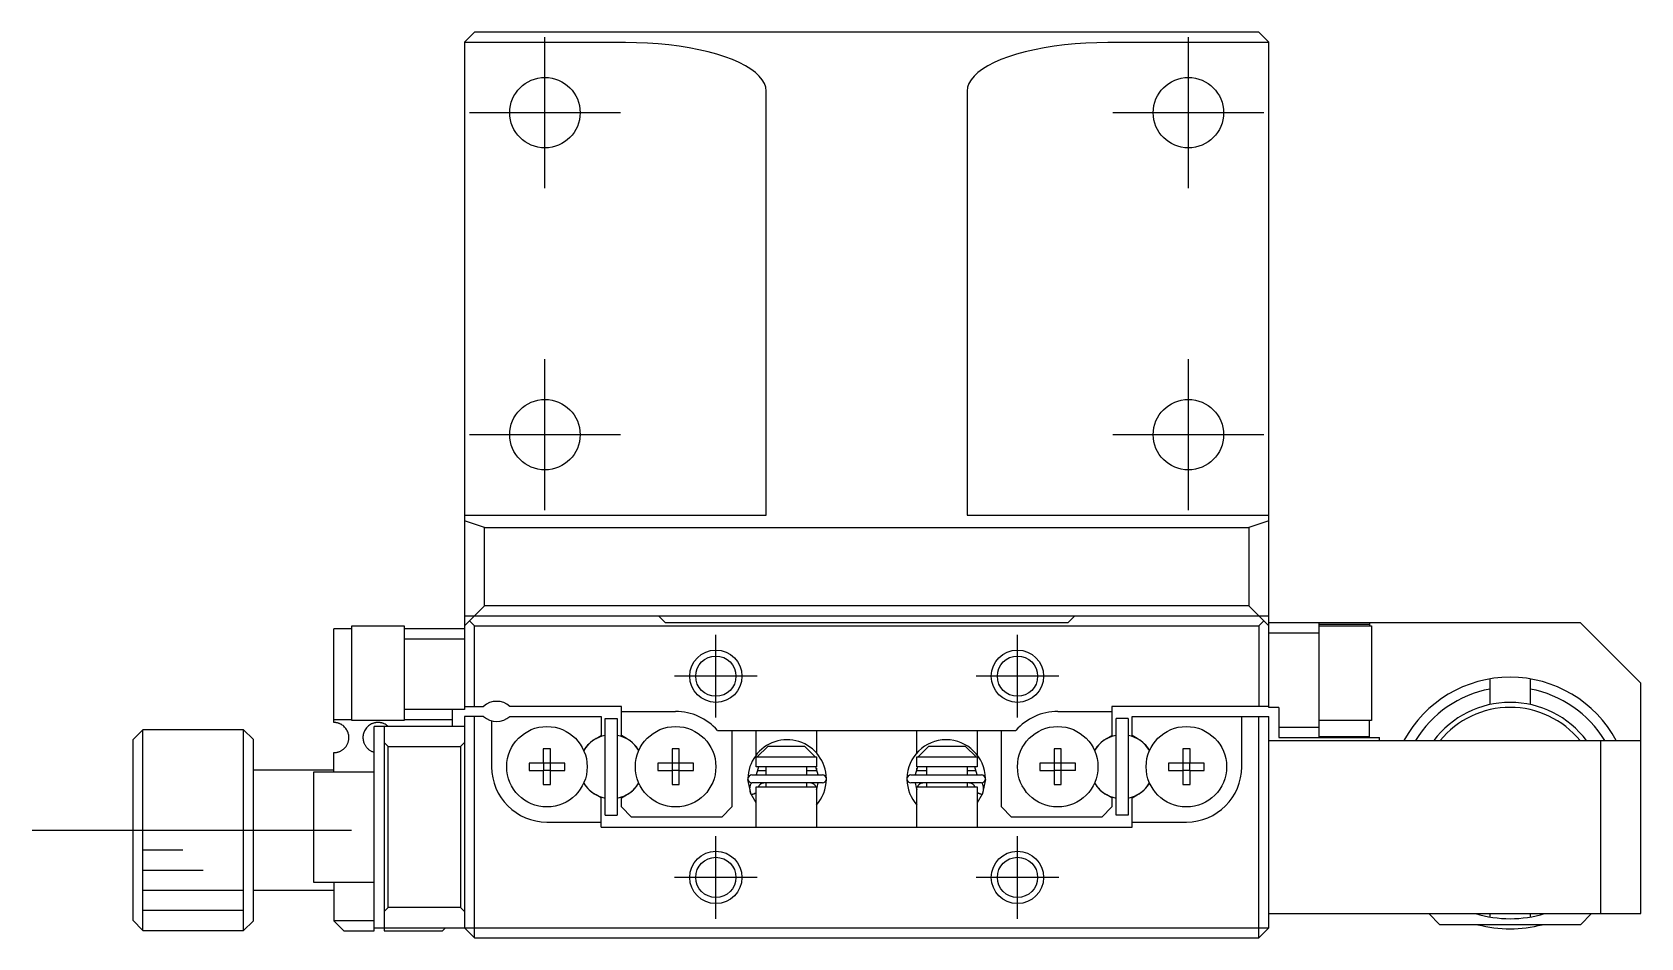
# Model space of a CAD drawing. Extents: x 0 to 313, y -8 to 225.
# Drawn here: x 64 to 144, y 180 to 225 of the extents above; entities that cross this region are included whole.
import ezdxf

# ---------------------------------------------------------------- set-up
doc = ezdxf.new("R2010")
doc.units = 0
doc.header["$LTSCALE"] = 0.5
doc.linetypes.add('CENTER', pattern=[50.8, 31.75, -6.35, 6.35, -6.35])
for name, color, linetype in [('MSM_CENTER', 1, 'CENTER'), ('MSM_CONTINUOUS', 7, 'CONTINUOUS'), ('MSM_NARROW', 5, 'CONTINUOUS')]:
    doc.layers.add(name, color=color, linetype=linetype)

msp = doc.modelspace()

# ---------------------------------------------------------------- linework, layer by layer
at = {"layer": 'MSM_CENTER'}
for p, q in [((89.5, 217.25), (89.5, 224.75)), ((121.5, 217.25), (121.5, 224.75)), ((93.25, 221), (85.75, 221)), ((125.25, 221), (117.75, 221)), ((89.5, 201.25), (89.5, 208.75)), ((121.5, 201.25), (121.5, 208.75)), ((93.25, 205), (85.75, 205)), ((125.25, 205), (117.75, 205)), ((98, 190.942), (98, 195.058)), ((113, 190.942), (113, 195.058)), ((100.058, 193), (95.942, 193)), ((115.058, 193), (110.942, 193)), ((64, 185.35), (80, 185.35)), ((98, 180.942), (98, 185.058)), ((113, 180.942), (113, 185.058)), ((100.058, 183), (95.942, 183)), ((115.058, 183), (110.942, 183))]:
    msp.add_line(p, q, dxfattribs=at)
at = {"layer": 'MSM_CONTINUOUS'}
for p, q in [((85.5, 224.5), (86, 225)), ((125, 225), (86, 225)), ((125, 225), (125.5, 224.5)), ((85.5, 224.5), (85.5, 191.35)), ((93.5, 224.484), (85.5, 224.484)), ((94.049, 224.476), (93.5, 224.484)), ((94.595, 224.454), (94.049, 224.476)), ((95.134, 224.417), (94.595, 224.454)), ((95.663, 224.366), (95.134, 224.417)), ((96.179, 224.3), (95.663, 224.366)), ((96.678, 224.221), (96.179, 224.3)), ((97.157, 224.128), (96.678, 224.221)), ((97.614, 224.023), (97.157, 224.128)), ((98.046, 223.906), (97.614, 224.023)), ((113.386, 224.023), (112.954, 223.906)), ((113.843, 224.128), (113.386, 224.023)), ((114.322, 224.221), (113.843, 224.128)), ((114.821, 224.3), (114.322, 224.221)), ((115.337, 224.366), (114.821, 224.3)), ((115.866, 224.417), (115.337, 224.366)), ((116.405, 224.454), (115.866, 224.417)), ((116.951, 224.476), (116.405, 224.454)), ((117.5, 224.484), (116.951, 224.476)), ((125.5, 224.484), (117.5, 224.484)), ((125.5, 191.45), (125.5, 224.5)), ((98.45, 223.778), (98.046, 223.906)), ((98.823, 223.639), (98.45, 223.778)), ((99.163, 223.49), (98.823, 223.639)), ((99.468, 223.333), (99.163, 223.49)), ((99.737, 223.167), (99.468, 223.333)), ((111.532, 223.333), (111.263, 223.167)), ((111.837, 223.49), (111.532, 223.333)), ((112.177, 223.639), (111.837, 223.49)), ((112.55, 223.778), (112.177, 223.639)), ((112.954, 223.906), (112.55, 223.778)), ((99.967, 222.996), (99.737, 223.167)), ((100.157, 222.818), (99.967, 222.996)), ((100.307, 222.636), (100.157, 222.818)), ((100.414, 222.45), (100.307, 222.636)), ((100.478, 222.262), (100.414, 222.45)), ((110.586, 222.45), (110.522, 222.262)), ((110.693, 222.636), (110.586, 222.45)), ((110.843, 222.818), (110.693, 222.636)), ((111.033, 222.996), (110.843, 222.818)), ((111.263, 223.167), (111.033, 222.996)), ((100.5, 222.073), (100.478, 222.262)), ((100.5, 201), (100.5, 222.073)), ((110.522, 222.262), (110.5, 222.073)), ((110.5, 222.073), (110.5, 201)), ((85.5, 201), (100.5, 201)), ((110.5, 201), (125.5, 201)), ((86.5, 200.381), (85.5, 200.725)), ((86.5, 200.381), (124.5, 200.381)), ((86.5, 196.5), (86.5, 200.381)), ((125.5, 200.725), (124.5, 200.381)), ((124.5, 200.381), (124.5, 196.5)), ((86.5, 196.5), (85.5, 195.5)), ((85.5, 196), (125.5, 196)), ((124.5, 196.5), (86.5, 196.5)), ((95.15, 196), (95.5, 195.65)), ((115.5, 195.65), (115.85, 196)), ((125.5, 195.5), (124.5, 196.5)), ((79.9, 195.35), (79, 195.35)), ((79, 190.7), (79, 195.35)), ((79.9, 190.8), (79.9, 195.5)), ((79.9, 195.5), (82.5, 195.5)), ((82.5, 195.5), (82.5, 190.8)), ((85.5, 195.35), (82.5, 195.35)), ((86, 195.5), (85.75, 195.75)), ((86, 195.5), (125, 195.5)), ((86, 191.5), (86, 195.5)), ((115.5, 195.65), (95.5, 195.65)), ((125.25, 195.75), (125, 195.5)), ((125, 195.5), (125, 191.5)), ((141, 195.65), (125.5, 195.65)), ((128, 189.95), (128, 195.65)), ((128, 195.581), (130.5, 195.581)), ((128, 195.5), (130.6, 195.5)), ((130.5, 195.65), (130.5, 195.5)), ((130.6, 195.5), (130.6, 190.8)), ((141, 195.65), (144, 192.65)), ((82.5, 194.85), (85.5, 194.85)), ((125.5, 195.15), (128, 195.15)), ((136.5, 191.594), (136.5, 192.866)), ((138.5, 192.866), (138.5, 191.594)), ((144, 181.2), (144, 192.65)), ((85.5, 191.35), (82.5, 191.35)), ((84.9, 190.5), (84.9, 191.35)), ((85.5, 191.5), (86.439, 191.5)), ((93.3, 191.5), (87.761, 191.5)), ((93.3, 190.051), (93.3, 191.5)), ((93.3, 191.25), (96, 191.25)), ((115, 191.25), (117.7, 191.25)), ((125.5, 191.5), (117.7, 191.5)), ((117.7, 191.5), (117.7, 190.051)), ((126, 191.45), (125.5, 191.45)), ((126, 191.45), (126, 189.95)), ((79, 190.85), (79.9, 190.85)), ((79.01, 190.7), (79, 190.7)), ((79.021, 190.7), (79.01, 190.7)), ((79.031, 190.699), (79.021, 190.7)), ((79.041, 190.699), (79.031, 190.699)), ((79.051, 190.698), (79.041, 190.699)), ((79.061, 190.697), (79.051, 190.698)), ((79.073, 190.696), (79.061, 190.697)), ((79.085, 190.695), (79.073, 190.696)), ((79.096, 190.694), (79.085, 190.695)), ((79.107, 190.692), (79.096, 190.694)), ((79.122, 190.69), (79.107, 190.692)), ((79.136, 190.688), (79.122, 190.69)), ((79.149, 190.685), (79.136, 190.688)), ((79.17, 190.68), (79.149, 190.685)), ((79.191, 190.675), (79.17, 190.68)), ((79.211, 190.67), (79.191, 190.675)), ((79.23, 190.664), (79.211, 190.67)), ((79.254, 190.656), (79.23, 190.664)), ((79.277, 190.647), (79.254, 190.656)), ((79.299, 190.638), (79.277, 190.647)), ((79.331, 190.623), (79.299, 190.638)), ((79.361, 190.608), (79.331, 190.623)), ((79.389, 190.591), (79.361, 190.608)), ((79.416, 190.574), (79.389, 190.591)), ((79.459, 190.543), (79.416, 190.574)), ((79.499, 190.509), (79.459, 190.543)), ((79.536, 190.474), (79.499, 190.509)), ((79.571, 190.436), (79.536, 190.474)), ((79.602, 190.397), (79.571, 190.436)), ((82.5, 190.8), (79.9, 190.8)), ((80.623, 190.429), (80.587, 190.383)), ((80.657, 190.468), (80.623, 190.429)), ((80.694, 190.504), (80.657, 190.468)), ((80.734, 190.538), (80.694, 190.504)), ((80.778, 190.57), (80.734, 190.538)), ((80.824, 190.599), (80.778, 190.57)), ((80.875, 190.626), (80.824, 190.599)), ((80.897, 190.636), (80.875, 190.626)), ((80.92, 190.646), (80.897, 190.636)), ((80.945, 190.655), (80.92, 190.646)), ((80.97, 190.664), (80.945, 190.655)), ((80.997, 190.672), (80.97, 190.664)), ((81.025, 190.679), (80.997, 190.672)), ((85.5, 190.5), (81, 190.5)), ((81, 180.35), (81, 190.5)), ((81.041, 190.683), (81.025, 190.679)), ((81.057, 190.686), (81.041, 190.683)), ((81.074, 190.689), (81.057, 190.686)), ((81.086, 190.691), (81.074, 190.689)), ((81.099, 190.693), (81.086, 190.691)), ((81.111, 190.695), (81.099, 190.693)), ((81.125, 190.696), (81.111, 190.695)), ((81.135, 190.697), (81.125, 190.696)), ((81.145, 190.698), (81.135, 190.697)), ((81.156, 190.699), (81.145, 190.698)), ((81.166, 190.699), (81.156, 190.699)), ((81.177, 190.7), (81.166, 190.699)), ((81.187, 190.7), (81.177, 190.7)), ((81.198, 190.7), (81.187, 190.7)), ((81.208, 190.7), (81.198, 190.7)), ((81.219, 190.7), (81.208, 190.7)), ((81.23, 190.699), (81.219, 190.7)), ((81.24, 190.699), (81.23, 190.699)), ((81.251, 190.698), (81.24, 190.699)), ((81.264, 190.697), (81.251, 190.698)), ((81.278, 190.696), (81.264, 190.697)), ((81.291, 190.694), (81.278, 190.696)), ((81.307, 190.692), (81.291, 190.694)), ((81.323, 190.69), (81.307, 190.692)), ((81.338, 190.687), (81.323, 190.69)), ((81.353, 190.684), (81.338, 190.687)), ((81.368, 190.681), (81.353, 190.684)), ((81.382, 190.678), (81.368, 190.681)), ((81.411, 190.67), (81.382, 190.678)), ((81.438, 190.661), (81.411, 190.67)), ((81.464, 190.652), (81.438, 190.661)), ((81.489, 190.642), (81.464, 190.652)), ((81.513, 190.631), (81.489, 190.642)), ((81.5, 190.5), (81.5, 180.35)), ((81.559, 190.609), (81.513, 190.631)), ((81.601, 190.584), (81.559, 190.609)), ((81.641, 190.557), (81.601, 190.584)), ((81.678, 190.528), (81.641, 190.557)), ((81.71, 190.5), (81.678, 190.528)), ((82.5, 190.85), (84.9, 190.85)), ((85.5, 191), (85.5, 180.5)), ((86.439, 191), (85.5, 191)), ((86, 180), (86, 191)), ((86.85, 190.782), (86.85, 188.5)), ((87.761, 191), (92.3, 191)), ((92.3, 191), (92.3, 190.051)), ((92.5, 186.1), (92.5, 190.9)), ((92.5, 190.9), (93.1, 190.9)), ((93.1, 190.9), (93.1, 186.1)), ((118.5, 190.9), (117.9, 190.9)), ((117.9, 186.1), (117.9, 190.9)), ((118.5, 190.9), (118.5, 186.1)), ((118.7, 190.051), (118.7, 191)), ((118.7, 191), (125.5, 191)), ((124.15, 188.5), (124.15, 191)), ((125, 180), (125, 191)), ((125.5, 180.5), (125.5, 191)), ((128, 190.45), (126, 190.45)), ((130.6, 190.8), (128, 190.8)), ((130.5, 189.95), (130.5, 190.8)), ((69.5, 190.334), (69, 189.832)), ((69, 189.832), (69, 180.868)), ((70, 190.334), (69.5, 190.334)), ((69.5, 180.366), (69.5, 190.334)), ((70, 190.35), (70, 190.334)), ((70, 190.35), (74.5, 190.35)), ((74.5, 190.35), (74.5, 180.35)), ((74.5, 190.35), (75, 189.85)), ((75, 180.85), (75, 189.85)), ((79.63, 190.356), (79.602, 190.397)), ((79.656, 190.313), (79.63, 190.356)), ((79.647, 189.57), (79.664, 189.602)), ((79.679, 190.268), (79.656, 190.313)), ((79.664, 189.602), (79.68, 189.634)), ((79.695, 190.231), (79.679, 190.268)), ((79.68, 189.634), (79.694, 189.667)), ((79.694, 189.667), (79.707, 189.701)), ((79.71, 190.192), (79.695, 190.231)), ((79.707, 189.701), (79.719, 189.735)), ((79.722, 190.153), (79.71, 190.192)), ((79.719, 189.735), (79.728, 189.77)), ((79.732, 190.112), (79.722, 190.153)), ((79.728, 189.77), (79.736, 189.804)), ((79.74, 190.071), (79.732, 190.112)), ((79.736, 189.804), (79.742, 189.839)), ((79.746, 190.028), (79.74, 190.071)), ((79.742, 189.839), (79.746, 189.873)), ((79.749, 189.985), (79.746, 190.028)), ((79.746, 189.873), (79.749, 189.907)), ((79.75, 189.941), (79.749, 189.985)), ((79.749, 189.907), (79.75, 189.941)), ((80.452, 190.011), (80.45, 189.963)), ((80.45, 189.963), (80.451, 189.914)), ((80.451, 189.914), (80.455, 189.864)), ((80.458, 190.058), (80.452, 190.011)), ((80.455, 189.864), (80.463, 189.813)), ((80.466, 190.103), (80.458, 190.058)), ((80.463, 189.813), (80.471, 189.773)), ((80.477, 190.15), (80.466, 190.103)), ((80.471, 189.773), (80.482, 189.733)), ((80.491, 190.195), (80.477, 190.15)), ((80.482, 189.733), (80.496, 189.692)), ((80.508, 190.239), (80.491, 190.195)), ((80.496, 189.692), (80.508, 189.661)), ((80.527, 190.281), (80.508, 190.239)), ((80.508, 189.661), (80.522, 189.63)), ((80.522, 189.63), (80.537, 189.6)), ((80.555, 190.334), (80.527, 190.281)), ((80.587, 190.383), (80.555, 190.334)), ((81.7, 189.5), (81.5, 189.7)), ((85.5, 189.7), (85.3, 189.5)), ((92.04, 189.901), (92.3, 190.051)), ((93.56, 189.901), (93.3, 190.051)), ((98.079, 190.3), (112.921, 190.3)), ((98.8, 190.3), (98.8, 186.5)), ((100, 189.078), (100, 190.3)), ((103, 190.3), (103, 189.192)), ((108, 189.192), (108, 190.3)), ((111, 190.3), (111, 189.079)), ((112.2, 186.5), (112.2, 190.3)), ((117.44, 189.901), (117.7, 190.051)), ((118.96, 189.901), (118.7, 190.051)), ((125.5, 189.8), (144, 189.8)), ((126, 189.95), (131, 189.95)), ((130.5, 189.99), (128, 189.99)), ((131, 189.8), (131, 189.95)), ((142, 189.8), (142, 181.2)), ((79, 189.2), (79.028, 189.201)), ((79, 188.25), (79, 189.2)), ((79.028, 189.201), (79.056, 189.202)), ((79.056, 189.202), (79.085, 189.205)), ((79.085, 189.205), (79.113, 189.209)), ((79.113, 189.209), (79.141, 189.213)), ((79.141, 189.213), (79.169, 189.219)), ((79.169, 189.219), (79.198, 189.227)), ((79.198, 189.227), (79.225, 189.235)), ((79.225, 189.235), (79.252, 189.244)), ((79.252, 189.244), (79.278, 189.253)), ((79.278, 189.253), (79.303, 189.264)), ((79.303, 189.264), (79.328, 189.276)), ((79.328, 189.276), (79.354, 189.289)), ((79.354, 189.289), (79.378, 189.302)), ((79.378, 189.302), (79.402, 189.317)), ((79.402, 189.317), (79.425, 189.332)), ((79.425, 189.332), (79.455, 189.354)), ((79.455, 189.354), (79.483, 189.376)), ((79.483, 189.376), (79.51, 189.4)), ((79.51, 189.4), (79.536, 189.426)), ((79.536, 189.426), (79.561, 189.452)), ((79.561, 189.452), (79.584, 189.479)), ((79.584, 189.479), (79.607, 189.509)), ((79.607, 189.509), (79.627, 189.539)), ((79.627, 189.539), (79.647, 189.57)), ((80.537, 189.6), (80.554, 189.569)), ((80.554, 189.569), (80.569, 189.545)), ((80.569, 189.545), (80.585, 189.521)), ((80.585, 189.521), (80.602, 189.497)), ((80.602, 189.497), (80.62, 189.474)), ((80.62, 189.474), (80.64, 189.451)), ((80.64, 189.451), (80.661, 189.428)), ((80.661, 189.428), (80.683, 189.407)), ((80.683, 189.407), (80.706, 189.385)), ((80.706, 189.385), (80.73, 189.365)), ((80.73, 189.365), (80.755, 189.346)), ((80.755, 189.346), (80.781, 189.328)), ((80.781, 189.328), (80.807, 189.311)), ((80.807, 189.311), (80.836, 189.294)), ((80.836, 189.294), (80.865, 189.279)), ((80.865, 189.279), (80.895, 189.265)), ((80.895, 189.265), (80.926, 189.252)), ((80.926, 189.252), (80.95, 189.243)), ((80.95, 189.243), (80.975, 189.235)), ((80.975, 189.235), (81, 189.227)), ((81.7, 181.5), (81.7, 189.5)), ((81.7, 189.5), (85.3, 189.5)), ((85.3, 189.5), (85.3, 181.5)), ((89.42, 189.386), (89.42, 188.68)), ((89.78, 189.386), (89.42, 189.386)), ((89.78, 188.68), (89.78, 189.386)), ((95.82, 189.386), (95.82, 188.68)), ((96.18, 189.386), (95.82, 189.386)), ((96.18, 188.68), (96.18, 189.386)), ((100, 189), (103, 189)), ((100, 188.5), (100, 189)), ((100.583, 189.5), (100.054, 189)), ((102.417, 189.5), (100.583, 189.5)), ((102.946, 189), (102.417, 189.5)), ((103, 189), (103, 188.5)), ((108, 189.191), (108, 189.191)), ((108, 189), (111, 189)), ((108, 188.5), (108, 189)), ((108.583, 189.5), (108.054, 189)), ((110.417, 189.5), (108.583, 189.5)), ((110.946, 189), (110.417, 189.5)), ((111, 189.078), (111, 189.078)), ((111, 189), (111, 188.5)), ((114.82, 189.386), (114.82, 188.68)), ((115.18, 189.386), (114.82, 189.386)), ((115.18, 188.68), (115.18, 189.386)), ((121.22, 189.386), (121.22, 188.68)), ((121.58, 189.386), (121.22, 189.386)), ((121.58, 188.68), (121.58, 189.386)), ((75, 188.35), (79, 188.35)), ((78, 182.75), (78, 188.25)), ((78, 188.25), (81, 188.25)), ((88.714, 188.68), (88.714, 188.32)), ((89.42, 188.68), (88.714, 188.68)), ((88.714, 188.32), (89.42, 188.32)), ((89.43, 188.67), (89.42, 188.68)), ((89.43, 188.33), (89.42, 188.32)), ((89.42, 188.32), (89.42, 187.614)), ((89.77, 188.67), (89.43, 188.67)), ((89.43, 188.67), (89.43, 188.33)), ((89.43, 188.33), (89.77, 188.33)), ((89.77, 188.67), (89.78, 188.68)), ((89.77, 188.33), (89.77, 188.67)), ((89.77, 188.33), (89.78, 188.32)), ((90.486, 188.68), (89.78, 188.68)), ((89.78, 188.32), (90.486, 188.32)), ((89.78, 187.614), (89.78, 188.32)), ((90.486, 188.32), (90.486, 188.68)), ((95.114, 188.68), (95.114, 188.32)), ((95.82, 188.68), (95.114, 188.68)), ((95.114, 188.32), (95.82, 188.32)), ((95.83, 188.67), (95.82, 188.68)), ((95.83, 188.33), (95.82, 188.32)), ((95.82, 188.32), (95.82, 187.614)), ((96.17, 188.67), (95.83, 188.67)), ((95.83, 188.67), (95.83, 188.33)), ((95.83, 188.33), (96.17, 188.33)), ((96.17, 188.67), (96.18, 188.68)), ((96.17, 188.33), (96.17, 188.67)), ((96.17, 188.33), (96.18, 188.32)), ((96.886, 188.68), (96.18, 188.68)), ((96.18, 188.32), (96.886, 188.32)), ((96.18, 187.614), (96.18, 188.32)), ((96.886, 188.32), (96.886, 188.68)), ((99.797, 188.094), (103.297, 188.094)), ((103, 188.5), (100, 188.5)), ((100.12, 188.5), (100.009, 188.094)), ((100.5, 188.3), (100.05, 188.3)), ((100.5, 188.094), (100.5, 188.5)), ((102.5, 188.5), (102.5, 188.094)), ((103, 188.3), (102.5, 188.3)), ((103.085, 188.094), (102.975, 188.5)), ((103, 188.435), (103, 188.434)), ((103, 188.434), (103, 188.3)), ((107.703, 188.094), (111.203, 188.094)), ((108.025, 188.5), (107.915, 188.094)), ((111, 188.5), (108, 188.5)), ((108, 188.3), (108, 188.434)), ((108.5, 188.3), (108, 188.3)), ((108.5, 188.094), (108.5, 188.5)), ((110.5, 188.5), (110.5, 188.094)), ((110.949, 188.3), (110.5, 188.3)), ((110.991, 188.094), (110.88, 188.5)), ((114.114, 188.68), (114.114, 188.32)), ((114.82, 188.68), (114.114, 188.68)), ((114.114, 188.32), (114.82, 188.32)), ((114.83, 188.67), (114.82, 188.68)), ((114.83, 188.33), (114.82, 188.32)), ((114.82, 188.32), (114.82, 187.614)), ((115.17, 188.67), (114.83, 188.67)), ((114.83, 188.67), (114.83, 188.33)), ((114.83, 188.33), (115.17, 188.33)), ((115.17, 188.67), (115.18, 188.68)), ((115.17, 188.33), (115.17, 188.67)), ((115.17, 188.33), (115.18, 188.32)), ((115.886, 188.68), (115.18, 188.68)), ((115.18, 187.614), (115.18, 188.32)), ((115.886, 188.32), (115.18, 188.32)), ((115.886, 188.32), (115.886, 188.68)), ((120.514, 188.68), (120.514, 188.32)), ((121.22, 188.68), (120.514, 188.68)), ((120.514, 188.32), (121.22, 188.32)), ((121.23, 188.67), (121.22, 188.68)), ((121.23, 188.33), (121.22, 188.32)), ((121.22, 188.32), (121.22, 187.614)), ((121.57, 188.67), (121.23, 188.67)), ((121.23, 188.67), (121.23, 188.33)), ((121.23, 188.33), (121.57, 188.33)), ((121.57, 188.67), (121.58, 188.68)), ((121.57, 188.33), (121.57, 188.67)), ((121.57, 188.33), (121.58, 188.32)), ((122.286, 188.68), (121.58, 188.68)), ((121.58, 188.32), (122.286, 188.32)), ((121.58, 187.614), (121.58, 188.32)), ((122.286, 188.32), (122.286, 188.68)), ((89.42, 187.614), (89.78, 187.614)), ((95.82, 187.614), (96.18, 187.614)), ((99.758, 187.121), (99.598, 187.869)), ((99.698, 187.431), (99.701, 187.465)), ((99.698, 187.396), (99.698, 187.431)), ((99.699, 187.362), (99.698, 187.396)), ((99.701, 187.328), (99.699, 187.362)), ((99.701, 187.465), (99.705, 187.499)), ((99.706, 187.293), (99.701, 187.328)), ((99.705, 187.499), (99.711, 187.533)), ((99.712, 187.26), (99.706, 187.293)), ((99.711, 187.533), (99.718, 187.567)), ((99.72, 187.226), (99.712, 187.26)), ((99.718, 187.567), (99.728, 187.6)), ((99.729, 187.193), (99.72, 187.226)), ((99.728, 187.6), (99.738, 187.633)), ((99.738, 187.633), (99.751, 187.665)), ((99.751, 187.665), (99.765, 187.696)), ((103.297, 187.694), (99.797, 187.694)), ((99.986, 187.198), (100, 187.205)), ((100, 187.5), (103, 187.5)), ((100, 185.5), (100, 187.5)), ((100.12, 187.51), (100.116, 187.5)), ((100.126, 187.524), (100.12, 187.51)), ((100.133, 187.537), (100.126, 187.524)), ((100.14, 187.55), (100.133, 187.537)), ((100.148, 187.562), (100.14, 187.55)), ((100.156, 187.574), (100.148, 187.562)), ((100.166, 187.586), (100.156, 187.574)), ((100.175, 187.597), (100.166, 187.586)), ((100.186, 187.607), (100.175, 187.597)), ((100.196, 187.617), (100.186, 187.607)), ((100.208, 187.627), (100.196, 187.617)), ((100.219, 187.636), (100.208, 187.627)), ((100.231, 187.644), (100.219, 187.636)), ((100.244, 187.652), (100.231, 187.644)), ((100.257, 187.659), (100.244, 187.652)), ((100.27, 187.665), (100.257, 187.659)), ((100.284, 187.671), (100.27, 187.665)), ((100.297, 187.677), (100.284, 187.671)), ((100.311, 187.681), (100.297, 187.677)), ((100.326, 187.685), (100.311, 187.681)), ((100.34, 187.688), (100.326, 187.685)), ((100.355, 187.69), (100.34, 187.688)), ((100.369, 187.692), (100.355, 187.69)), ((100.384, 187.693), (100.369, 187.692)), ((100.398, 187.694), (100.384, 187.693)), ((100.5, 187.5), (100.5, 187.694)), ((102.5, 187.694), (102.5, 187.5)), ((102.701, 187.693), (102.696, 187.694)), ((102.716, 187.693), (102.701, 187.693)), ((102.731, 187.692), (102.716, 187.693)), ((102.745, 187.689), (102.731, 187.692)), ((102.76, 187.687), (102.745, 187.689)), ((102.774, 187.683), (102.76, 187.687)), ((102.788, 187.679), (102.774, 187.683)), ((102.802, 187.674), (102.788, 187.679)), ((102.816, 187.669), (102.802, 187.674)), ((102.829, 187.663), (102.816, 187.669)), ((102.843, 187.656), (102.829, 187.663)), ((102.855, 187.649), (102.843, 187.656)), ((102.868, 187.641), (102.855, 187.649)), ((102.88, 187.632), (102.868, 187.641)), ((102.891, 187.623), (102.88, 187.632)), ((102.902, 187.613), (102.891, 187.623)), ((102.913, 187.603), (102.902, 187.613)), ((102.923, 187.592), (102.913, 187.603)), ((102.932, 187.58), (102.923, 187.592)), ((102.941, 187.569), (102.932, 187.58)), ((102.95, 187.556), (102.941, 187.569)), ((102.957, 187.544), (102.95, 187.556)), ((102.965, 187.531), (102.957, 187.544)), ((102.971, 187.517), (102.965, 187.531)), ((102.977, 187.504), (102.971, 187.517)), ((102.978, 187.5), (102.977, 187.504)), ((103, 187.5), (103, 185.5)), ((103, 187.353), (103.038, 187.465)), ((103.038, 187.465), (103.085, 187.693)), ((111.203, 187.694), (107.703, 187.694)), ((107.915, 187.693), (107.963, 187.465)), ((107.963, 187.465), (108, 187.352)), ((108, 187.5), (111, 187.5)), ((108, 185.5), (108, 187.5)), ((108.026, 187.51), (108.022, 187.5)), ((108.032, 187.524), (108.026, 187.51)), ((108.039, 187.537), (108.032, 187.524)), ((108.046, 187.55), (108.039, 187.537)), ((108.054, 187.562), (108.046, 187.55)), ((108.063, 187.574), (108.054, 187.562)), ((108.072, 187.586), (108.063, 187.574)), ((108.082, 187.597), (108.072, 187.586)), ((108.092, 187.607), (108.082, 187.597)), ((108.103, 187.617), (108.092, 187.607)), ((108.114, 187.627), (108.103, 187.617)), ((108.126, 187.636), (108.114, 187.627)), ((108.138, 187.644), (108.126, 187.636)), ((108.15, 187.652), (108.138, 187.644)), ((108.163, 187.659), (108.15, 187.652)), ((108.176, 187.665), (108.163, 187.659)), ((108.19, 187.671), (108.176, 187.665)), ((108.204, 187.677), (108.19, 187.671)), ((108.218, 187.681), (108.204, 187.677)), ((108.232, 187.685), (108.218, 187.681)), ((108.246, 187.688), (108.232, 187.685)), ((108.261, 187.69), (108.246, 187.688)), ((108.275, 187.692), (108.261, 187.69)), ((108.29, 187.693), (108.275, 187.692)), ((108.304, 187.694), (108.29, 187.693)), ((108.5, 187.5), (108.5, 187.694)), ((110.5, 187.694), (110.5, 187.5)), ((110.608, 187.693), (110.602, 187.694)), ((110.622, 187.693), (110.608, 187.693)), ((110.637, 187.692), (110.622, 187.693)), ((110.652, 187.689), (110.637, 187.692)), ((110.666, 187.687), (110.652, 187.689)), ((110.68, 187.683), (110.666, 187.687)), ((110.695, 187.679), (110.68, 187.683)), ((110.708, 187.674), (110.695, 187.679)), ((110.722, 187.669), (110.708, 187.674)), ((110.736, 187.663), (110.722, 187.669)), ((110.749, 187.656), (110.736, 187.663)), ((110.761, 187.649), (110.749, 187.656)), ((110.774, 187.641), (110.761, 187.649)), ((110.786, 187.632), (110.774, 187.641)), ((110.797, 187.623), (110.786, 187.632)), ((110.808, 187.613), (110.797, 187.623)), ((110.819, 187.603), (110.808, 187.613)), ((110.829, 187.592), (110.819, 187.603)), ((110.839, 187.58), (110.829, 187.592)), ((110.848, 187.569), (110.839, 187.58)), ((110.856, 187.556), (110.848, 187.569)), ((110.864, 187.544), (110.856, 187.556)), ((110.871, 187.531), (110.864, 187.544)), ((110.877, 187.517), (110.871, 187.531)), ((110.883, 187.504), (110.877, 187.517)), ((110.884, 187.5), (110.883, 187.504)), ((111, 187.5), (111, 185.5)), ((111.014, 187.198), (111, 187.205)), ((111.235, 187.696), (111.241, 187.684)), ((111.241, 187.684), (111.254, 187.652)), ((111.254, 187.652), (111.266, 187.62)), ((111.266, 187.62), (111.276, 187.587)), ((111.277, 187.213), (111.266, 187.18)), ((111.402, 187.868), (111.268, 187.184)), ((111.276, 187.587), (111.285, 187.554)), ((111.285, 187.246), (111.277, 187.213)), ((111.285, 187.554), (111.292, 187.52)), ((111.292, 187.28), (111.285, 187.246)), ((111.292, 187.52), (111.297, 187.486)), ((111.297, 187.314), (111.292, 187.28)), ((111.297, 187.486), (111.3, 187.452)), ((111.3, 187.348), (111.297, 187.314)), ((111.3, 187.452), (111.302, 187.417)), ((111.302, 187.383), (111.3, 187.348)), ((111.302, 187.417), (111.302, 187.383)), ((114.82, 187.614), (115.18, 187.614)), ((121.22, 187.614), (121.58, 187.614)), ((92.3, 186.949), (92.04, 187.099)), ((92.3, 185.5), (92.3, 186.949)), ((93.3, 186.949), (93.56, 187.099)), ((93.3, 186.5), (93.3, 186.949)), ((93.8, 186), (93.3, 186.5)), ((98.8, 186.5), (98.3, 186)), ((99.741, 187.16), (99.729, 187.193)), ((99.753, 187.13), (99.741, 187.16)), ((99.752, 187.132), (99.753, 187.129)), ((99.753, 187.129), (99.755, 187.128)), ((100, 186.709), (99.754, 187.13)), ((99.755, 187.128), (99.758, 187.126)), ((99.758, 187.121), (100, 187.194)), ((99.758, 187.126), (99.762, 187.126)), ((99.762, 187.126), (99.767, 187.125)), ((99.767, 187.125), (99.773, 187.126)), ((99.773, 187.126), (99.781, 187.127)), ((99.781, 187.127), (99.789, 187.128)), ((99.789, 187.128), (99.798, 187.13)), ((99.798, 187.13), (99.809, 187.132)), ((99.809, 187.132), (99.82, 187.135)), ((99.82, 187.135), (99.831, 187.139)), ((99.831, 187.139), (99.844, 187.142)), ((99.844, 187.142), (99.857, 187.147)), ((99.857, 187.147), (99.87, 187.151)), ((99.87, 187.151), (99.884, 187.156)), ((99.884, 187.156), (99.898, 187.161)), ((99.898, 187.161), (99.913, 187.167)), ((99.913, 187.167), (99.928, 187.173)), ((99.928, 187.173), (99.942, 187.179)), ((99.942, 187.179), (99.957, 187.185)), ((99.957, 187.185), (99.972, 187.192)), ((99.972, 187.192), (99.986, 187.198)), ((103.341, 187.132), (103.34, 187.132)), ((103.361, 187.182), (103.341, 187.13)), ((103.341, 187.134), (103.342, 187.132)), ((103.342, 187.132), (103.341, 187.132)), ((103.341, 187.132), (103.341, 187.132)), ((103.341, 187.13), (103.342, 187.132)), ((103.341, 187.129), (103.341, 187.13)), ((103.362, 187.184), (103.361, 187.183)), ((103.361, 187.183), (103.361, 187.182)), ((103.363, 187.189), (103.362, 187.185)), ((103.362, 187.185), (103.362, 187.184)), ((103.363, 187.189), (103.363, 187.189)), ((107.636, 187.19), (107.636, 187.191)), ((107.637, 187.189), (107.636, 187.19)), ((107.637, 187.188), (107.637, 187.189)), ((107.637, 187.187), (107.637, 187.188)), ((107.638, 187.186), (107.637, 187.187)), ((107.638, 187.184), (107.638, 187.186)), ((107.639, 187.183), (107.638, 187.184)), ((107.639, 187.181), (107.639, 187.183)), ((107.64, 187.179), (107.639, 187.181)), ((107.641, 187.177), (107.64, 187.179)), ((107.659, 187.13), (107.641, 187.177)), ((107.659, 187.13), (107.658, 187.132)), ((107.658, 187.132), (107.659, 187.132)), ((107.659, 187.132), (107.66, 187.132)), ((107.659, 187.129), (107.659, 187.13)), ((107.66, 187.132), (107.66, 187.132)), ((107.66, 187.132), (107.66, 187.132)), ((111.242, 187.121), (111, 187.194)), ((111.246, 187.13), (111, 186.709)), ((111.028, 187.192), (111.014, 187.198)), ((111.043, 187.185), (111.028, 187.192)), ((111.058, 187.179), (111.043, 187.185)), ((111.072, 187.173), (111.058, 187.179)), ((111.087, 187.167), (111.072, 187.173)), ((111.102, 187.161), (111.087, 187.167)), ((111.116, 187.156), (111.102, 187.161)), ((111.13, 187.151), (111.116, 187.156)), ((111.143, 187.147), (111.13, 187.151)), ((111.156, 187.142), (111.143, 187.147)), ((111.169, 187.139), (111.156, 187.142)), ((111.18, 187.135), (111.169, 187.139)), ((111.191, 187.132), (111.18, 187.135)), ((111.202, 187.13), (111.191, 187.132)), ((111.211, 187.128), (111.202, 187.13)), ((111.219, 187.127), (111.211, 187.128)), ((111.227, 187.126), (111.219, 187.127)), ((111.233, 187.125), (111.227, 187.126)), ((111.238, 187.126), (111.233, 187.125)), ((111.242, 187.126), (111.238, 187.126)), ((111.245, 187.128), (111.242, 187.126)), ((111.247, 187.129), (111.245, 187.128)), ((111.255, 187.148), (111.247, 187.13)), ((111.248, 187.132), (111.247, 187.129)), ((111.266, 187.18), (111.255, 187.148)), ((112.7, 186), (112.2, 186.5)), ((117.7, 186.5), (117.2, 186)), ((117.7, 186.949), (117.44, 187.099)), ((117.7, 186.949), (117.7, 186.5)), ((118.7, 186.949), (118.96, 187.099)), ((118.7, 185.5), (118.7, 186.949)), ((89.6, 185.75), (92.3, 185.75)), ((92.5, 186.1), (93.1, 186.1)), ((98.3, 186), (93.8, 186)), ((117.2, 186), (112.7, 186)), ((118.5, 186.1), (117.9, 186.1)), ((118.7, 185.75), (121.4, 185.75)), ((92.3, 185.5), (118.7, 185.5)), ((81, 182.75), (78, 182.75)), ((79, 182.75), (79, 180.85)), ((79, 182.35), (75, 182.35)), ((69, 180.868), (69.5, 180.366)), ((75, 180.85), (74.5, 180.35)), ((81, 180.85), (79, 180.85)), ((79.5, 180.35), (79, 180.85)), ((81.5, 181.3), (81.7, 181.5)), ((85.3, 181.5), (81.7, 181.5)), ((85.3, 181.5), (85.5, 181.3)), ((125.5, 181.2), (144, 181.2)), ((134, 180.65), (133.45, 181.2)), ((136.5, 181.034), (136.5, 181.2)), ((138.5, 181.2), (138.5, 181.034)), ((141.55, 181.2), (141, 180.65)), ((69.5, 180.366), (70, 180.366)), ((70, 180.366), (70, 180.35)), ((74.5, 180.35), (70, 180.35)), ((79.5, 180.35), (81, 180.35)), ((81, 180.5), (125.5, 180.5)), ((81.5, 180.35), (84.4, 180.35)), ((84.55, 180.5), (84.4, 180.35)), ((86, 180), (85.5, 180.5)), ((86, 180), (125, 180)), ((125, 180), (125.5, 180.5)), ((141, 180.65), (134, 180.65))]:
    msp.add_line(p, q, dxfattribs=at)
for centre, radius in [((89.5, 221), 1.75), ((121.5, 221), 1.75), ((89.5, 205), 1.75), ((121.5, 205), 1.75), ((98, 193), 1), ((113, 193), 1), ((89.6, 188.5), 2), ((96, 188.5), 2), ((115, 188.5), 2), ((121.4, 188.5), 2), ((98, 183), 1), ((113, 183), 1)]:
    msp.add_circle(centre, radius, dxfattribs=at)
for centre, radius, start, end in [((137.5, 186.95), 6, 28.35935, 151.64067), ((137.5, 186.95), 5.5, 100.47568, 148.78963), ((137.5, 186.95), 5.5, 31.21037, 79.52432), ((87.1, 190.75), 1, 48.59038, 131.40962), ((96, 188.5), 2.75, 40.88519, 90), ((115, 188.5), 2.75, 90, 139.11481), ((137.5, 186.95), 4.75, 36.8699, 143.1301), ((137.5, 186.95), 4.5, 39.29648, 140.70352), ((87.1, 191.75), 1, 228.59038, 311.40961), ((92.915, 188.385), 1.75, 120, 148.11847), ((92.8, 188.5), 1.587, 100.89309, 149.56679), ((92.8, 188.5), 1.587, 30.43326, 79.10696), ((92.685, 188.385), 1.75, 31.88153, 60), ((101.547, 187.893), 1.949, 0.84752, 144.226), ((109.453, 187.893), 1.949, 0.80251, 179.25591), ((118.315, 188.385), 1.75, 120, 148.11847), ((118.2, 188.5), 1.587, 100.89302, 149.56674), ((118.2, 188.5), 1.587, 30.43318, 79.10691), ((118.085, 188.385), 1.75, 31.88153, 60), ((101.555, 187.891), 1.957, 144.31539, 179.13829), ((89.6, 188.5), 2.75, 180, 270), ((99.797, 187.894), 0.2, 90, 270), ((103.297, 187.894), 0.2, 270, 90), ((107.703, 187.894), 0.2, 90, 270), ((111.203, 187.894), 0.2, 270, 90), ((121.4, 188.5), 2.75, 270, 0), ((92.915, 188.615), 1.75, 211.88153, 240), ((92.8, 188.5), 1.587, 210.43318, 259.10693), ((92.8, 188.5), 1.587, 280.89302, 329.56676), ((92.685, 188.615), 1.75, 300, 328.11847), ((101.543, 187.895), 1.953, 318.26222, 359.19179), ((109.457, 187.895), 1.953, 180.83742, 221.73552), ((118.315, 188.615), 1.75, 211.88153, 240), ((118.2, 188.5), 1.587, 210.43326, 259.10698), ((118.2, 188.5), 1.587, 280.89309, 329.56681), ((118.085, 188.615), 1.75, 300, 328.11847), ((137.5, 186.95), 6, 253.40216, 286.59784), ((137.5, 186.95), 6.5, 255.75, 284.25)]:
    msp.add_arc(centre, radius, start, end, dxfattribs=at)
at = {"layer": 'MSM_NARROW'}
for p, q in [((71.5, 184.35), (69.5, 184.35)), ((72.5, 183.35), (69.5, 183.35)), ((74.5, 182.35), (69.5, 182.35)), ((74.5, 181.35), (69.5, 181.35))]:
    msp.add_line(p, q, dxfattribs=at)
for centre in [(98, 193), (113, 193), (98, 183), (113, 183)]:
    msp.add_circle(centre, 1.3, dxfattribs=at)

doc.saveas('drawing.dxf')
